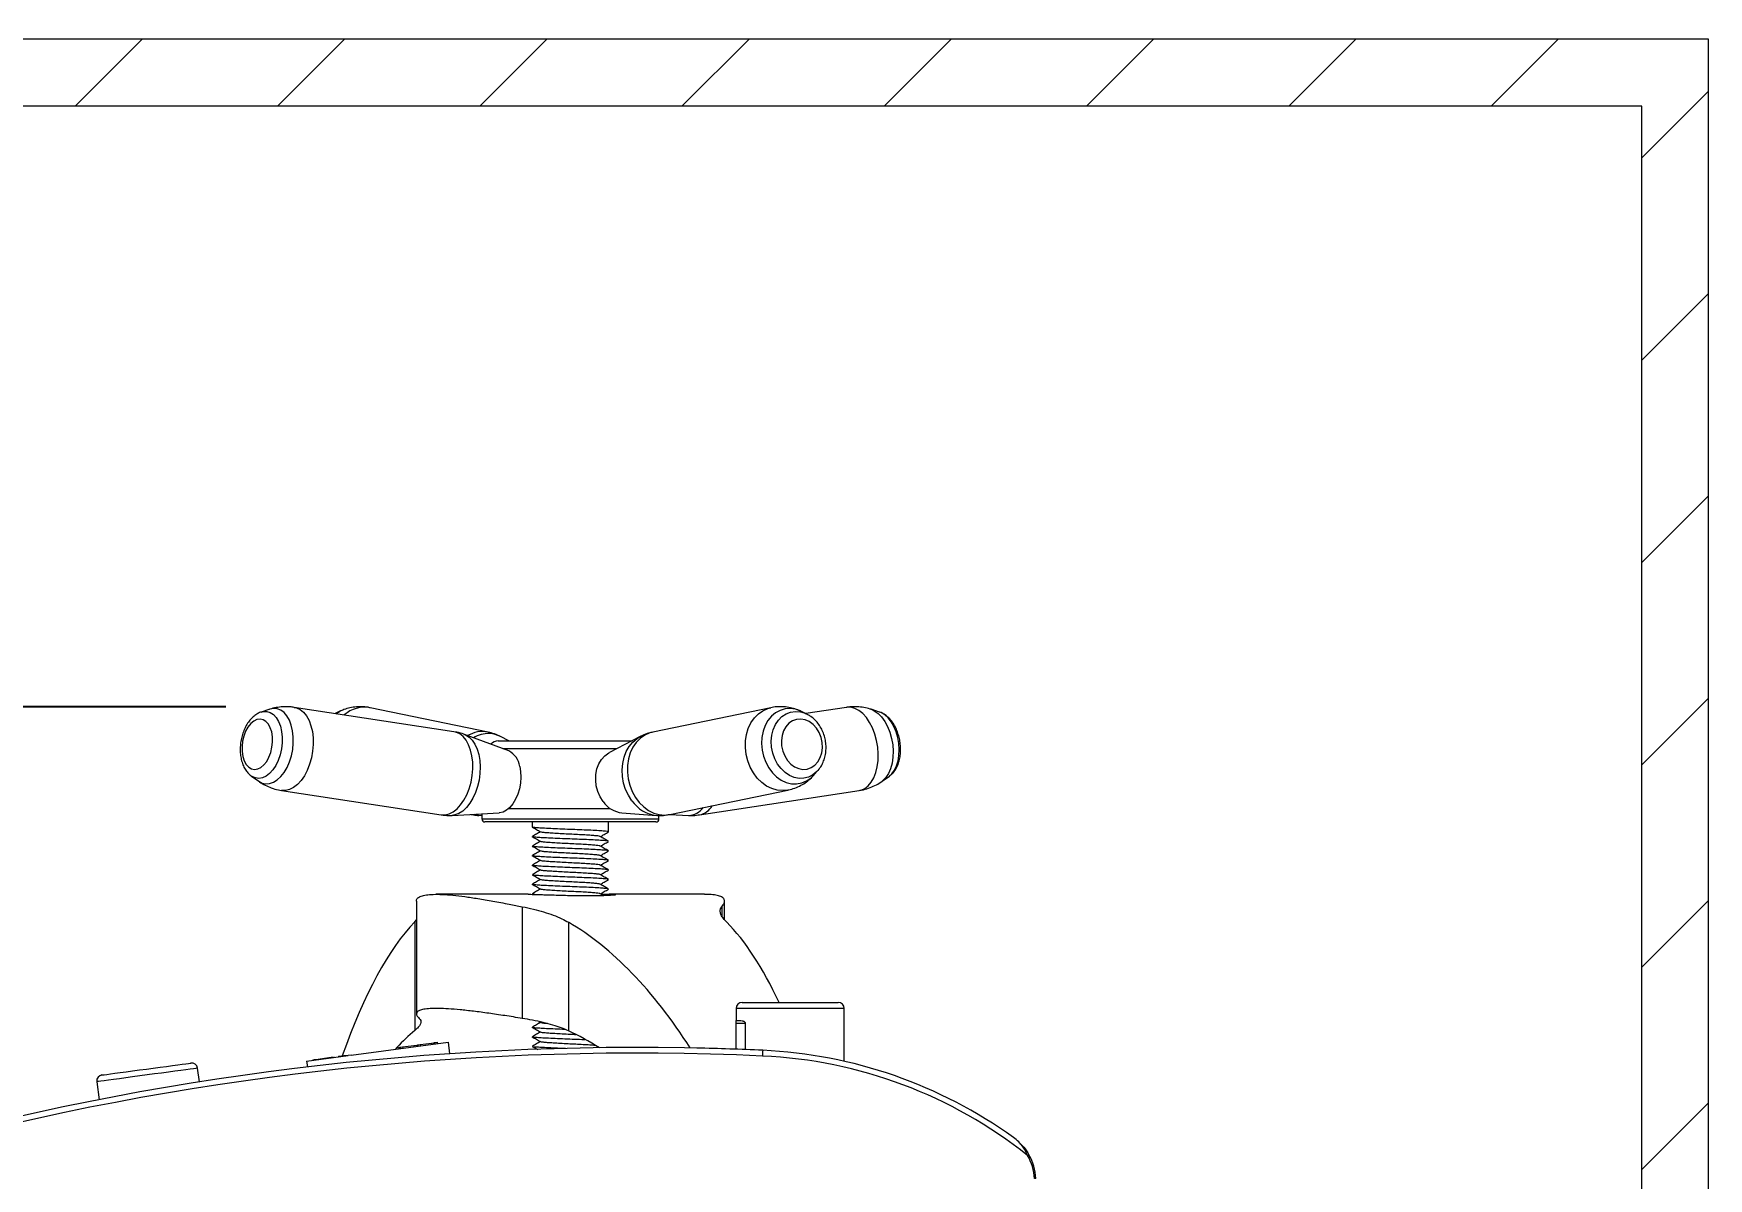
# Model space of a CAD drawing. Header units: millimetres. Extents: x 0 to 5860, y 0 to 4120.
# Drawn here: x 4159 to 4716, y 2145 to 2526 of the extents above; entities that cross this region are included whole.
import ezdxf

# ---------------------------------------------------------------- set-up
doc = ezdxf.new("R2010")
doc.units = ezdxf.units.MM
doc.layers.get('0').update_dxf_attribs({"lineweight": 15})
doc.layers.add('D', color=3, linetype='Continuous', lineweight=13)
doc.layers.add('S', color=4, linetype='Continuous', lineweight=15)
doc.styles.add('STU25', font='isocp2.shx')
doc.dimstyles.new('STU25', dxfattribs={"dimscale": 20, "dimtxt": 2.5, "dimasz": 2, "dimexe": 0.6, "dimexo": 1, "dimgap": 1, "dimtad": 1, "dimdsep": 46, "dimtxsty": 'STU25', "dimcen": 2, "dimazin": 2, "dimtfac": 1, "dimtmove": 0, "dimatfit": 3, "dimfxl": 0, "dimtolj": 1, "dimtzin": 0, "dimarcsym": 0})

# ---------------------------------------------------------------- blocks, each defined once
blk = doc.blocks.new('*D10')
at = {"layer": 'D', "color": 0, "lineweight": -2}
for p, q in [((4024.23, 2501.58), (3900.39, 2501.58)), ((3912.39, 2341.58), (3912.39, 2461.58)), ((4222.74, 2301.58), (3900.39, 2301.58))]:
    blk.add_line(p, q, dxfattribs=at)
at = {"layer": 'D', "color": 0}
for points in [[(3905.73, 2461.58), (3919.06, 2461.58), (3912.39, 2501.58)], [(3905.73, 2341.58), (3919.06, 2341.58), (3912.39, 2301.58)]]:
    blk.add_solid(points, dxfattribs=at)
at = {"layer": 'Defpoints', "color": 0}
for p in [(3912.39, 2501.58), (4044.23, 2501.58), (4242.74, 2301.58)]:
    blk.add_point(p, dxfattribs=at)
at = {"layer": 'D', "color": 0, "insert": (3867.39, 2401.58), "char_height": 50, "attachment_point": 5, "rotation": 90, "style": 'STU25'}
blk.add_mtext('\\A1;Min.200', dxfattribs=at)

msp = doc.modelspace()

# ---------------------------------------------------------------- hatches: boundary and pattern name
at = {"layer": 'D'}
h = msp.add_hatch(dxfattribs=at)
h.set_pattern_fill('ANSI31', color=2, scale=15, style=0)
h.set_pattern_definition([(45, (335.77, 4254.87), (-33.67596, 33.67596), [])])
h.paths.add_polyline_path([(4044.229, 2523.815), (4044.229, 2501.595), (4694.225, 2501.595), (4694.225, 1239.646), (4044.229, 1239.646), (4044.229, 1217.424), (4716.447, 1217.424), (4716.447, 2523.815)])

# ---------------------------------------------------------------- linework, layer by layer
at = {"color": 7, "linetype": 'Continuous', "lineweight": 15}
for p, q in [((4237.381, 2300.734), (4234.545, 2299.813)), ((4298.692, 2293.275), (4245.546, 2301.39)), ((4260.771, 2300.095), (4259.124, 2299.317)), ((4310.074, 2293.146), (4270.778, 2301.261)), ((4404.218, 2301.261), (4364.922, 2293.146)), ((4416.023, 2299.245), (4414.224, 2300.095)), ((4429.45, 2301.39), (4415.871, 2299.317)), ((4416.023, 2299.245), (4416.517, 2298.992)), ((4440.451, 2299.813), (4437.615, 2300.734)), ((4316.979, 2286.862), (4302.235, 2292.355)), ((4313.415, 2290.241), (4358.015, 2290.241)), ((4316.98, 2290.241), (4314.259, 2291.658)), ((4360.736, 2291.658), (4350.501, 2286.329)), ((4231.29, 2278.5), (4233.722, 2276.774)), ((4418.607, 2278.875), (4419.921, 2280.368)), ((4420.254, 2280.769), (4419.921, 2280.368)), ((4441.273, 2276.774), (4443.705, 2278.5)), ((4241.319, 2273.711), (4294.465, 2265.595)), ((4370.585, 2265.724), (4409.881, 2273.84)), ((4380.53, 2265.595), (4433.676, 2273.711)), ((4298.122, 2265.416), (4313.832, 2266.258)), ((4304.301, 2265.747), (4304.411, 2265.724)), ((4306.967, 2265.406), (4307.998, 2265.436)), ((4307.998, 2265.945), (4307.998, 2264.241)), ((4316.993, 2267.741), (4350.688, 2267.741)), ((4354.644, 2266.271), (4366.152, 2265.433)), ((4366.998, 2264.241), (4366.998, 2265.408)), ((4370.694, 2265.747), (4376.874, 2265.416)), ((4314.582, 2263.241), (4308.998, 2263.241)), ((4365.998, 2263.241), (4314.582, 2263.241)), ((4324.798, 2263.241), (4324.798, 2261.527)), ((4350.198, 2259.94), (4350.198, 2263.241)), ((4286.225, 2236.866), (4286.225, 2199.317)), ((4323.4, 2239.146), (4292.824, 2239.146)), ((4324.799, 2239.309), (4325.123, 2239.121)), ((4348.371, 2238.791), (4347.415, 2239.346)), ((4382.172, 2239.146), (4351.63, 2239.146)), ((4388.836, 2230.653), (4388.836, 2236.841)), ((4321.459, 2235.024), (4321.459, 2197.834)), ((4285.668, 2229.949), (4286.225, 2230.591)), ((4285.668, 2229.949), (4285.668, 2193.774)), ((4336.858, 2229.837), (4336.858, 2193.685)), ((4394.65, 2203.143), (4426.65, 2203.143)), ((4392.65, 2201.143), (4392.65, 2196.89)), ((4428.65, 2196.89), (4428.65, 2201.143)), ((4326.947, 2196.789), (4327.547, 2196.441)), ((4392.7, 2187.554), (4392.7, 2196.143)), ((4395.744, 2196.143), (4392.7, 2196.143)), ((4395.744, 2196.143), (4395.744, 2187.441)), ((4428.6, 2183.563), (4428.6, 2196.143)), ((4264.502, 2185.549), (4296.763, 2189.868)), ((4279.539, 2188.067), (4280.343, 2188.174)), ((4279.539, 2188.067), (4279.605, 2187.571)), ((4280.343, 2188.174), (4280.714, 2188.224)), ((4280.343, 2188.174), (4280.409, 2187.679)), ((4280.714, 2188.224), (4280.841, 2188.241)), ((4280.714, 2188.224), (4280.78, 2187.728)), ((4280.841, 2188.241), (4281.645, 2188.349)), ((4280.841, 2188.241), (4280.908, 2187.745)), ((4281.645, 2188.349), (4285.414, 2188.853)), ((4281.645, 2188.349), (4281.711, 2187.853)), ((4285.414, 2188.853), (4286.218, 2188.961)), ((4285.414, 2188.853), (4285.48, 2188.358)), ((4286.218, 2188.961), (4286.284, 2188.465)), ((4286.552, 2189.006), (4286.679, 2189.023)), ((4286.552, 2189.006), (4286.618, 2188.51)), ((4286.679, 2189.023), (4287.483, 2189.13)), ((4286.679, 2189.023), (4286.745, 2188.527)), ((4287.483, 2189.13), (4291.252, 2189.635)), ((4287.483, 2189.13), (4287.549, 2188.635)), ((4291.252, 2189.635), (4292.056, 2189.742)), ((4291.252, 2189.635), (4291.318, 2189.139)), ((4292.056, 2189.742), (4292.291, 2189.774)), ((4292.056, 2189.742), (4292.122, 2189.247)), ((4292.291, 2189.774), (4293.095, 2189.882)), ((4292.291, 2189.774), (4292.358, 2189.278)), ((4293.095, 2189.882), (4293.162, 2189.386)), ((4296.763, 2189.868), (4297.272, 2186.061)), ((4379.567, 2187.93), (4379.567, 2187.93)), ((4213.978, 2176.687), (4213.328, 2181.238)), ((4249.683, 2183.565), (4263.549, 2185.422)), ((4249.683, 2183.565), (4249.937, 2181.667)), ((4251.516, 2183.912), (4251.529, 2183.813)), ((4251.998, 2184.077), (4252.011, 2183.978)), ((4252.784, 2184.182), (4257.887, 2184.865)), ((4252.784, 2184.182), (4252.798, 2184.083)), ((4253.089, 2184.122), (4258.191, 2184.805)), ((4253.089, 2184.122), (4253.102, 2184.023)), ((4257.887, 2184.865), (4257.9, 2184.766)), ((4258.105, 2184.794), (4258.092, 2184.893)), ((4258.191, 2184.805), (4258.205, 2184.706)), ((4258.44, 2184.94), (4258.454, 2184.84)), ((4258.614, 2184.761), (4258.601, 2184.86)), ((4258.949, 2184.907), (4258.963, 2184.808)), ((4260.241, 2185.181), (4260.268, 2184.982)), ((4263.522, 2185.62), (4264.476, 2185.748)), ((4263.522, 2185.62), (4263.549, 2185.422)), ((4264.476, 2185.748), (4264.502, 2185.549)), ((4179.811, 2176.751), (4180.559, 2170.765)), ((4462.825, 2171.495), (4462.825, 2171.495))]:
    msp.add_line(p, q, dxfattribs=at)
at = {"color": 8, "linetype": 'Continuous', "lineweight": 15}
for p, q in [((4352.955, 2287.607), (4314.981, 2287.607)), ((4307.998, 2264.241), (4313.778, 2264.241)), ((4313.778, 2264.241), (4366.998, 2264.241)), ((4387.926, 2235.024), (4387.926, 2231.904)), ((4428.65, 2201.143), (4392.65, 2201.143))]:
    msp.add_line(p, q, dxfattribs=at)
at = {"color": 8, "linetype": 'Continuous', "lineweight": 15, "flags": 128}
for points in [[(4234.545, 2299.813), (4235.187, 2299.972), (4236.388, 2299.999), (4237.537, 2299.669), (4238.598, 2298.992), (4239.536, 2297.99), (4240.322, 2296.694), (4240.929, 2295.147), (4241.339, 2293.399), (4241.538, 2291.505), (4241.52, 2289.526), (4241.285, 2287.526), (4240.841, 2285.57), (4240.203, 2283.719), (4239.39, 2282.034), (4238.429, 2280.569), (4237.351, 2279.371), (4236.191, 2278.478), (4234.985, 2277.919), (4233.772, 2277.713), (4232.592, 2277.865), (4231.483, 2278.37), (4231.29, 2278.5)], [(4233.722, 2276.774), (4234.839, 2276.175), (4236.076, 2275.901), (4237.358, 2275.987), (4238.648, 2276.431), (4239.91, 2277.22), (4241.107, 2278.332), (4242.204, 2279.735), (4243.169, 2281.388), (4243.976, 2283.244), (4244.601, 2285.249), (4245.026, 2287.345), (4245.239, 2289.473), (4245.233, 2291.571), (4245.009, 2293.579), (4244.573, 2295.439), (4243.938, 2297.097), (4243.122, 2298.506), (4242.149, 2299.625), (4241.046, 2300.423), (4239.845, 2300.875), (4238.581, 2300.97), (4237.381, 2300.734)], [(4245.546, 2301.39), (4246.25, 2301.229), (4247.489, 2300.658), (4248.623, 2299.749), (4249.623, 2298.523), (4250.462, 2297.014), (4251.119, 2295.259), (4251.577, 2293.304), (4251.824, 2291.201), (4251.854, 2289.003), (4251.665, 2286.767), (4251.264, 2284.552), (4250.659, 2282.414), (4249.868, 2280.41), (4248.909, 2278.59), (4247.809, 2277.002), (4246.596, 2275.688), (4245.3, 2274.681), (4243.957, 2274.007), (4242.599, 2273.684), (4241.318, 2273.711)], [(4259.354, 2299.282), (4260.662, 2300.043), (4260.736, 2300.079)], [(4409.874, 2273.838), (4408.182, 2273.656), (4406.364, 2273.812), (4404.563, 2274.324), (4402.827, 2275.179), (4401.199, 2276.354), (4399.724, 2277.82), (4398.438, 2279.537), (4397.375, 2281.462), (4396.563, 2283.544), (4396.022, 2285.73), (4395.767, 2287.964), (4395.804, 2290.186), (4396.133, 2292.341), (4396.744, 2294.371), (4397.622, 2296.225), (4398.744, 2297.854), (4400.081, 2299.216), (4401.599, 2300.276), (4403.258, 2301.007), (4404.218, 2301.261)], [(4414.224, 2300.095), (4414.11, 2300.149), (4412.411, 2300.739), (4410.68, 2300.976), (4408.969, 2300.851), (4407.325, 2300.37), (4405.796, 2299.545), (4404.426, 2298.4), (4403.255, 2296.969), (4402.316, 2295.292), (4401.636, 2293.418), (4401.235, 2291.401), (4401.124, 2289.298), (4401.307, 2287.17), (4401.779, 2285.079), (4402.524, 2283.084), (4403.523, 2281.243), (4404.747, 2279.609), (4406.16, 2278.229), (4407.721, 2277.143), (4409.387, 2276.381), (4411.108, 2275.966), (4412.835, 2275.91), (4414.519, 2276.214), (4416.111, 2276.869), (4417.566, 2277.857), (4418.607, 2278.875)], [(4419.921, 2280.368), (4419.568, 2279.99), (4418.273, 2278.926), (4416.823, 2278.182), (4415.264, 2277.781), (4413.647, 2277.737), (4412.023, 2278.051), (4410.445, 2278.712), (4408.964, 2279.7), (4407.626, 2280.983), (4406.476, 2282.52), (4405.549, 2284.26), (4404.877, 2286.149), (4404.48, 2288.125), (4404.371, 2290.125), (4404.553, 2292.085), (4405.022, 2293.942), (4405.761, 2295.636), (4406.747, 2297.112), (4407.949, 2298.323), (4409.327, 2299.231), (4410.837, 2299.806), (4412.432, 2300.029), (4414.059, 2299.894), (4415.666, 2299.404), (4416.023, 2299.245)], [(4439.822, 2288.13), (4439.439, 2290.35), (4438.853, 2292.497), (4438.078, 2294.516), (4437.134, 2296.354), (4436.045, 2297.965), (4434.841, 2299.306), (4433.552, 2300.342), (4432.211, 2301.047), (4430.853, 2301.403), (4429.514, 2301.4), (4429.45, 2301.39)], [(4437.625, 2300.731), (4438.689, 2300.26), (4439.937, 2299.382), (4441.11, 2298.189), (4442.175, 2296.716), (4443.102, 2295.004), (4443.862, 2293.103), (4444.436, 2291.068), (4444.805, 2288.957)], [(4446.847, 2289.337), (4446.494, 2291.32), (4445.939, 2293.225), (4445.2, 2294.99), (4444.301, 2296.558), (4443.271, 2297.879), (4442.142, 2298.911), (4440.951, 2299.62), (4440.451, 2299.813)], [(4294.465, 2265.595), (4295.746, 2265.568), (4297.103, 2265.891), (4298.447, 2266.565), (4299.742, 2267.572), (4300.956, 2268.887), (4302.056, 2270.474), (4303.014, 2272.294), (4303.806, 2274.299), (4304.41, 2276.436), (4304.812, 2278.652), (4305, 2280.887), (4304.97, 2283.085), (4304.723, 2285.189), (4304.265, 2287.143), (4303.608, 2288.898), (4302.769, 2290.408), (4301.77, 2291.633), (4300.636, 2292.543), (4299.397, 2293.113), (4298.692, 2293.275)], [(4302.234, 2292.355), (4302.584, 2292.21), (4303.752, 2291.482), (4304.801, 2290.431), (4305.705, 2289.086), (4306.441, 2287.48), (4306.99, 2285.656)], [(4364.922, 2293.146), (4363.962, 2292.891), (4362.303, 2292.161), (4360.785, 2291.1), (4359.448, 2289.738), (4358.326, 2288.109), (4357.448, 2286.255), (4356.836, 2284.225), (4356.508, 2282.071), (4356.471, 2279.848), (4356.726, 2277.615), (4357.267, 2275.428), (4358.079, 2273.346), (4359.142, 2271.421), (4360.428, 2269.704), (4361.903, 2268.239), (4363.53, 2267.064), (4365.267, 2266.209), (4367.068, 2265.697), (4368.886, 2265.54), (4370.585, 2265.724)], [(4357.974, 2270.306), (4356.819, 2272.097), (4355.896, 2274.068), (4355.231, 2276.168), (4354.839, 2278.342), (4354.732, 2280.534), (4354.912, 2282.687), (4355.374, 2284.745), (4356.107, 2286.656), (4357.09, 2288.369), (4358.3, 2289.84), (4359.705, 2291.032), (4360.73, 2291.654)], [(4433.676, 2273.711), (4434.264, 2273.838), (4435.511, 2274.376), (4436.655, 2275.256), (4437.668, 2276.454), (4438.523, 2277.939), (4439.197, 2279.673), (4439.674, 2281.612), (4439.941, 2283.704), (4439.991, 2285.895), (4439.822, 2288.13)], [(4444.805, 2288.957), (4444.96, 2286.831), (4444.896, 2284.751), (4444.614, 2282.777), (4444.124, 2280.966), (4443.439, 2279.37), (4442.578, 2278.034), (4441.567, 2276.998), (4441.289, 2276.785)], [(4443.705, 2278.5), (4444.572, 2279.273), (4445.428, 2280.444), (4446.116, 2281.886), (4446.615, 2283.552), (4446.908, 2285.389), (4446.986, 2287.338), (4446.847, 2289.337)], [(4306.99, 2285.656), (4307.336, 2283.66), (4307.473, 2281.544), (4307.395, 2279.363), (4307.104, 2277.174), (4306.61, 2275.033), (4305.923, 2272.995), (4305.062, 2271.114), (4304.05, 2269.438), (4302.912, 2268.011), (4301.678, 2266.869), (4300.379, 2266.042), (4299.051, 2265.552), (4298.136, 2265.417)], [(4305.546, 2265.814), (4306.915, 2265.501), (4307.998, 2265.411)], [(4213.328, 2181.238), (4213.228, 2181.225), (4212.783, 2181.166), (4211.993, 2181.06), (4210.875, 2180.91), (4209.451, 2180.719), (4207.753, 2180.492), (4205.817, 2180.233), (4203.683, 2179.947), (4201.398, 2179.641), (4199.01, 2179.322), (4196.57, 2178.995)], [(4196.57, 2178.995), (4194.13, 2178.668), (4191.741, 2178.349), (4189.456, 2178.043), (4187.323, 2177.757), (4185.386, 2177.498), (4183.688, 2177.271), (4182.264, 2177.08), (4181.146, 2176.93), (4180.356, 2176.824), (4179.911, 2176.765), (4179.811, 2176.751)]]:
    msp.add_lwpolyline(points, dxfattribs=at)
at = {"color": 7, "linetype": 'Continuous', "lineweight": 15, "flags": 128}
for points in [[(4238.047, 2293.179), (4237.585, 2294.614), (4236.934, 2295.808), (4236.123, 2296.709), (4235.186, 2297.277), (4234.164, 2297.488), (4233.103, 2297.333), (4232.048, 2296.819), (4231.047, 2295.967), (4230.141, 2294.815), (4229.372, 2293.414), (4228.773, 2291.824), (4228.369, 2290.116), (4228.179, 2288.363), (4228.211, 2286.643), (4228.464, 2285.03), (4228.925, 2283.595), (4229.576, 2282.402), (4230.388, 2281.501), (4231.325, 2280.932), (4232.347, 2280.721), (4233.408, 2280.876), (4234.462, 2281.391), (4235.464, 2282.243), (4236.369, 2283.394), (4237.138, 2284.796), (4237.738, 2286.385), (4238.141, 2288.094), (4238.331, 2289.846), (4238.3, 2291.567), (4238.047, 2293.179)], [(4409.75, 2283.734), (4410.858, 2282.512), (4412.128, 2281.579), (4413.506, 2280.975), (4414.929, 2280.726), (4416.338, 2280.843), (4417.669, 2281.321), (4418.865, 2282.14), (4419.873, 2283.263), (4420.65, 2284.641), (4421.162, 2286.214), (4421.385, 2287.914), (4421.311, 2289.666), (4420.942, 2291.393), (4420.295, 2293.02), (4419.398, 2294.476), (4418.29, 2295.697), (4417.02, 2296.63), (4415.643, 2297.235), (4414.219, 2297.484), (4412.811, 2297.366), (4411.48, 2296.888), (4410.284, 2296.069), (4409.275, 2294.947), (4408.498, 2293.568), (4407.987, 2291.995), (4407.764, 2290.295), (4407.838, 2288.544), (4408.207, 2286.817), (4408.853, 2285.19), (4409.75, 2283.734)], [(4320.615, 2281.739), (4320.906, 2279.979), (4320.984, 2278.106), (4320.847, 2276.185), (4320.499, 2274.28), (4319.952, 2272.457), (4319.225, 2270.778), (4318.342, 2269.299), (4317.334, 2268.072), (4316.235, 2267.137), (4315.082, 2266.527), (4313.915, 2266.263), (4313.832, 2266.258)], [(4348.388, 2269.998), (4347.389, 2271.582), (4346.629, 2273.34), (4346.132, 2275.211), (4345.916, 2277.132), (4345.989, 2279.037), (4346.347, 2280.862), (4346.98, 2282.544), (4347.864, 2284.027), (4348.971, 2285.259), (4350.261, 2286.198), (4350.501, 2286.329)], [(4181.53, 2178.982), (4181.712, 2179.006), (4182.253, 2179.079), (4183.141, 2179.197), (4184.352, 2179.36), (4185.858, 2179.561), (4187.621, 2179.797), (4189.598, 2180.062), (4191.74, 2180.349), (4193.995, 2180.651), (4196.307, 2180.96), (4198.618, 2181.269), (4200.873, 2181.571), (4203.015, 2181.858), (4204.992, 2182.123), (4206.755, 2182.359), (4208.261, 2182.56), (4209.472, 2182.723), (4210.36, 2182.841), (4210.901, 2182.914), (4211.083, 2182.938)], [(4251.516, 2183.912), (4251.553, 2183.917), (4251.662, 2183.931), (4251.834, 2183.954), (4252.056, 2183.984), (4252.313, 2184.018), (4252.584, 2184.055), (4252.849, 2184.09), (4253.089, 2184.122)], [(4251.998, 2184.077), (4252.017, 2184.08), (4252.071, 2184.087), (4252.157, 2184.098), (4252.268, 2184.113), (4252.397, 2184.13), (4252.532, 2184.149), (4252.665, 2184.166), (4252.784, 2184.182)], [(4257.887, 2184.865), (4257.973, 2184.877), (4258.038, 2184.886), (4258.078, 2184.891), (4258.092, 2184.893)], [(4258.092, 2184.893), (4258.17, 2184.903), (4258.281, 2184.918), (4258.367, 2184.93), (4258.422, 2184.937), (4258.44, 2184.94)], [(4258.191, 2184.805), (4258.363, 2184.828), (4258.492, 2184.846), (4258.573, 2184.856), (4258.601, 2184.86)], [(4258.601, 2184.86), (4258.631, 2184.864), (4258.803, 2184.887), (4258.912, 2184.902), (4258.949, 2184.907)], [(4260.241, 2185.181), (4260.447, 2185.208), (4261.065, 2185.291), (4262.092, 2185.428), (4263.522, 2185.62)]]:
    msp.add_lwpolyline(points, dxfattribs=at)
at = {"color": 8, "linetype": 'Continuous', "lineweight": 15}
for centre, radius, start, end in [((4268.985, 2291.226), 10.194, 79.87422, 131.63444), ((4308.234, 2283.637), 9.685, 79.03704, 120.71868), ((4310.285, 2282.697), 9.959, 88.364, 120.76592), ((4310.174, 2283.834), 8.827, 62.42759, 87.42979), ((4367.337, 2276.719), 11.349, 214.40884, 263.97346), ((4376.883, 2271.144), 5.728, 269.90752, 326.90436), ((4379.277, 2271.732), 6.263, 281.53178, 330.47101)]:
    msp.add_arc(centre, radius, start, end, dxfattribs=at)
at = {"color": 7, "linetype": 'Continuous', "lineweight": 15}
for centre, radius, start, end in [((4313.415, 2287.241), 3, 90, 142.32221), ((4313.882, 2280.812), 6.796, 7.83246, 62.896), ((4355.598, 2274.984), 8.765, 214.66711, 263.75351), ((4308.998, 2264.241), 1, 180, 270), ((4365.998, 2264.241), 1, 270, 0), ((4394.65, 2201.143), 2, 90, 180), ((4426.65, 2201.143), 2, 0, 90), ((4359.522, 1258.146), 930, 87.41157, 104.524211), ((4359.522, 1258.146), 930, 87.41157, 88.764927), ((4597.72, 2176.889), 196.469, 176.9925, 177.54526), ((4394.522, 2032.356), 155, 54.27958, 87.41157), ((4359.522, 1258.251), 928, 87.41157, 104.524211), ((4211.348, 2180.956), 2, 8.12491, 97.62491), ((4394.522, 2032.46), 153, 51.51179, 87.41157), ((4181.795, 2177), 2, 97.62491, 187.12491), ((4491.157, 2149.957), 2.668, 111.55242, 122.03807), ((4474.507, 2143.609), 17.5, 3, 29.47292), ((4474.507, 2143.583), 18, 3, 29.47292), ((4492.232, 2142.132), 2.405, 84.04245, 95.95755)]:
    msp.add_arc(centre, radius, start, end, dxfattribs=at)
for centre, major_axis, ratio, start_param, end_param in [((4304.008, 1969.046), (0, 270.1), 0.2624396, 0.2617073, 0.6420774), ((4304.428, 1969.046), (0, 270.1), 0.4613099, 5.6574703, 6.0198754), ((4370.568, 1969.046), (0, 270.1), 0.2702144, 5.760944, 6.0198754), ((4304.008, 1866.553), (0, 334.6), 0.2624396, 0.2104043, 0.2803535), ((4304.428, 1866.553), (0, 334.6), 0.4613099, 6.0025589, 6.0715032), ((4304.008, 1866.553), (0, 334.6), 0.2624396, 0.282163, 0.2864844)]:
    msp.add_ellipse(centre, major_axis=major_axis, ratio=ratio, start_param=start_param, end_param=end_param, dxfattribs=at)
for points, knots in [([(4234.41, 2299.758), (4234.38, 2299.751), (4233.905, 2299.634), (4233.04, 2299.145), (4231.844, 2298.291), (4230.746, 2297.14), (4229.762, 2295.751), (4228.931, 2294.15), (4228.28, 2292.398), (4227.824, 2290.548), (4227.573, 2288.651), (4227.535, 2286.751), (4227.716, 2284.891), (4228.126, 2283.114), (4228.751, 2281.519), (4229.571, 2280.17), (4230.385, 2279.191), (4230.993, 2278.755), (4231.213, 2278.596)], [0, 0, 0, 0, 0.0040842, 0.0654185, 0.1292402, 0.1961544, 0.2655908, 0.3362101, 0.4067806, 0.4771256, 0.5474238, 0.6179775, 0.6890656, 0.7610615, 0.8341894, 0.9004095, 0.963843, 1, 1, 1, 1]), ([(4245.542, 2301.351), (4245.082, 2301.426), (4243.85, 2301.627), (4241.83, 2301.614), (4239.574, 2301.323), (4238.07, 2301.004), (4237.36, 2300.724), (4237.334, 2300.713)], [0, 0, 0, 0, 0.168153, 0.4495486, 0.723475, 0.9898891, 1, 1, 1, 1]), ([(4270.795, 2301.251), (4270.764, 2301.26), (4270.008, 2301.471), (4268.474, 2301.596), (4266.259, 2301.604), (4264.108, 2301.271), (4262.25, 2300.762), (4261.169, 2300.251), (4260.728, 2300.043)], [0, 0, 0, 0, 0.0093519, 0.2279878, 0.4425226, 0.6526705, 0.8582454, 1, 1, 1, 1]), ([(4414.305, 2300.024), (4414.118, 2300.123), (4413.316, 2300.55), (4411.772, 2301.044), (4409.64, 2301.509), (4407.385, 2301.637), (4405.536, 2301.541), (4404.506, 2301.292), (4404.225, 2301.224)], [0, 0, 0, 0, 0.0614275, 0.2633369, 0.467307, 0.693091, 0.9163729, 1, 1, 1, 1]), ([(4420.258, 2280.83), (4420.455, 2281.073), (4421.012, 2281.761), (4421.687, 2283.11), (4422.278, 2284.816), (4422.601, 2286.648), (4422.658, 2288.543), (4422.441, 2290.452), (4421.956, 2292.32), (4421.211, 2294.094), (4420.224, 2295.727), (4419.013, 2297.156), (4417.779, 2298.257), (4416.9, 2298.742), (4416.546, 2298.938)], [0, 0, 0, 0, 0.04724688, 0.13370513, 0.22126726, 0.30970827, 0.39875819, 0.48821558, 0.57797995, 0.66802161, 0.75831791, 0.84876307, 0.93910387, 1, 1, 1, 1]), ([(4437.646, 2300.705), (4437.541, 2300.745), (4436.748, 2301.05), (4435.172, 2301.371), (4432.884, 2301.626), (4430.954, 2301.619), (4429.802, 2301.413), (4429.457, 2301.351)], [0, 0, 0, 0, 0.0406179, 0.3080839, 0.5775565, 0.8738035, 1, 1, 1, 1]), ([(4443.803, 2278.606), (4444.062, 2278.801), (4444.699, 2279.281), (4445.525, 2280.312), (4446.3, 2281.644), (4446.891, 2283.199), (4447.284, 2284.924), (4447.461, 2286.765), (4447.422, 2288.66), (4447.17, 2290.557), (4446.713, 2292.409), (4446.055, 2294.172), (4445.203, 2295.804), (4444.16, 2297.263), (4442.98, 2298.432), (4441.777, 2299.287), (4440.951, 2299.608), (4440.576, 2299.754)], [0, 0, 0, 0, 0.0432247, 0.1060701, 0.171917, 0.2406266, 0.3110353, 0.3817237, 0.4521928, 0.5225264, 0.5930101, 0.6639116, 0.7355928, 0.80836, 0.8821583, 0.946501, 1, 1, 1, 1]), ([(4302.231, 2292.344), (4302.171, 2292.371), (4301.359, 2292.725), (4300.164, 2293.046), (4299.017, 2293.193), (4298.683, 2293.236)], [0, 0, 0, 0, 0.05420154, 0.72471768, 1, 1, 1, 1]), ([(4314.269, 2291.646), (4313.592, 2291.972), (4312.25, 2292.62), (4310.799, 2292.967), (4310.08, 2293.138)], [0, 0, 0, 0, 0.5040685, 1, 1, 1, 1]), ([(4364.935, 2293.11), (4364.473, 2293.016), (4363.281, 2292.773), (4361.869, 2292.255), (4360.981, 2291.756), (4360.743, 2291.621)], [0, 0, 0, 0, 0.3165448, 0.8162832, 1, 1, 1, 1]), ([(4233.719, 2276.797), (4233.798, 2276.734), (4234.456, 2276.212), (4235.857, 2275.441), (4237.963, 2274.514), (4239.809, 2273.942), (4240.973, 2273.795), (4241.322, 2273.751)], [0, 0, 0, 0, 0.0370569, 0.305288, 0.5755296, 0.8726552, 1, 1, 1, 1]), ([(4409.862, 2273.873), (4410.119, 2273.916), (4411.116, 2274.082), (4412.765, 2274.682), (4414.751, 2275.641), (4416.528, 2276.867), (4417.823, 2277.97), (4418.441, 2278.722), (4418.612, 2278.931)], [0, 0, 0, 0, 0.0758959, 0.2937748, 0.5074253, 0.7166212, 0.9211803, 1, 1, 1, 1]), ([(4433.671, 2273.75), (4434.135, 2273.816), (4435.372, 2273.993), (4437.297, 2274.61), (4439.363, 2275.561), (4440.704, 2276.316), (4441.3, 2276.797), (4441.323, 2276.816)], [0, 0, 0, 0, 0.1685125, 0.4495301, 0.7230885, 0.9891451, 1, 1, 1, 1]), ([(4294.471, 2265.635), (4294.914, 2265.564), (4296.128, 2265.37), (4297.38, 2265.325), (4298.161, 2265.419), (4298.168, 2265.42)], [0, 0, 0, 0, 0.363085, 0.9943379, 1, 1, 1, 1]), ([(4304.43, 2265.751), (4304.983, 2265.639), (4305.822, 2265.469), (4306.676, 2265.422), (4306.967, 2265.406)], [0, 0, 0, 0, 0.658886, 1, 1, 1, 1]), ([(4366.144, 2265.467), (4366.352, 2265.442), (4367.327, 2265.324), (4368.826, 2265.405), (4370.075, 2265.658), (4370.566, 2265.758)], [0, 0, 0, 0, 0.14088365, 0.66236691, 1, 1, 1, 1]), ([(4376.843, 2265.431), (4376.922, 2265.422), (4377.815, 2265.324), (4379.061, 2265.374), (4380.195, 2265.576), (4380.521, 2265.634)], [0, 0, 0, 0, 0.0646993, 0.7304723, 1, 1, 1, 1]), ([(4324.799, 2261.534), (4325.257, 2261.269), (4326.173, 2260.738), (4327.089, 2260.207), (4327.547, 2259.941)], [0, 0, 0, 0, 0.5000396, 1, 1, 1, 1]), ([(4350.088, 2259.94), (4350.102, 2259.967), (4350.14, 2260.039), (4349.247, 2260.145), (4347.567, 2260.27), (4345.136, 2260.41), (4342.183, 2260.55), (4338.947, 2260.674), (4335.614, 2260.799), (4332.368, 2260.939), (4329.484, 2261.079), (4327.165, 2261.204), (4325.581, 2261.328), (4324.787, 2261.444), (4324.881, 2261.512), (4324.911, 2261.533)], [0, 0, 0, 0, 0.048629, 0.1302152, 0.2118018, 0.2962754, 0.3807494, 0.4623357, 0.5439221, 0.6283959, 0.7128699, 0.7944558, 0.8760423, 0.9605164, 1, 1, 1, 1]), ([(4327.528, 2259.952), (4327.096, 2259.701), (4326.205, 2259.184), (4325.313, 2258.668), (4324.854, 2258.402)], [0, 0, 0, 0, 0.4856959, 1, 1, 1, 1]), ([(4347.346, 2258.395), (4347.347, 2258.408), (4347.352, 2258.465), (4346.69, 2258.557), (4345.391, 2258.682), (4343.481, 2258.822), (4341.169, 2258.962), (4338.633, 2259.087), (4336.022, 2259.211), (4333.479, 2259.352), (4331.219, 2259.492), (4329.402, 2259.616), (4328.163, 2259.74), (4327.543, 2259.855), (4327.613, 2259.921), (4327.634, 2259.941)], [0, 0, 0, 0, 0.0233699, 0.1073887, 0.1914078, 0.2784071, 0.3654061, 0.4494253, 0.5334443, 0.6204436, 0.7074424, 0.7914616, 0.8754812, 0.9624801, 1, 1, 1, 1]), ([(4347.489, 2258.353), (4347.917, 2258.601), (4348.805, 2259.116), (4349.693, 2259.63), (4350.153, 2259.896)], [0, 0, 0, 0, 0.4824401, 1, 1, 1, 1]), ([(4324.799, 2258.359), (4325.257, 2258.094), (4326.173, 2257.563), (4327.089, 2257.032), (4327.547, 2256.766)], [0, 0, 0, 0, 0.5000408, 1, 1, 1, 1]), ([(4324.799, 2255.184), (4325.257, 2254.919), (4326.173, 2254.388), (4327.089, 2253.857), (4327.547, 2253.591)], [0, 0, 0, 0, 0.5000384, 1, 1, 1, 1]), ([(4350.072, 2256.797), (4350.076, 2256.813), (4350.091, 2256.875), (4349.235, 2256.97), (4347.571, 2257.095), (4345.135, 2257.235), (4342.183, 2257.375), (4338.946, 2257.499), (4335.614, 2257.624), (4332.368, 2257.764), (4329.484, 2257.904), (4327.165, 2258.029), (4325.581, 2258.153), (4324.787, 2258.269), (4324.881, 2258.337), (4324.911, 2258.358)], [0, 0, 0, 0, 0.0296851, 0.1128959, 0.1961071, 0.2822627, 0.3684188, 0.4516296, 0.5348406, 0.6209965, 0.7071525, 0.790363, 0.873574, 0.9597303, 1, 1, 1, 1]), ([(4350.072, 2253.622), (4350.076, 2253.638), (4350.091, 2253.7), (4349.235, 2253.795), (4347.571, 2253.92), (4345.135, 2254.06), (4342.183, 2254.2), (4338.946, 2254.324), (4335.614, 2254.449), (4332.368, 2254.589), (4329.484, 2254.729), (4327.165, 2254.854), (4325.581, 2254.978), (4324.787, 2255.094), (4324.881, 2255.162), (4324.911, 2255.183)], [0, 0, 0, 0, 0.0296851, 0.112896, 0.1961071, 0.2822627, 0.3684188, 0.4516296, 0.5348406, 0.6209965, 0.7071525, 0.790363, 0.873574, 0.9597303, 1, 1, 1, 1]), ([(4327.528, 2256.777), (4327.096, 2256.526), (4326.205, 2256.009), (4325.313, 2255.493), (4324.854, 2255.227)], [0, 0, 0, 0, 0.48569465, 1, 1, 1, 1]), ([(4327.528, 2253.602), (4327.096, 2253.351), (4326.205, 2252.834), (4325.313, 2252.318), (4324.854, 2252.052)], [0, 0, 0, 0, 0.4856959, 1, 1, 1, 1]), ([(4347.346, 2255.22), (4347.347, 2255.233), (4347.352, 2255.29), (4346.69, 2255.382), (4345.391, 2255.507), (4343.481, 2255.647), (4341.169, 2255.787), (4338.633, 2255.912), (4336.022, 2256.036), (4333.479, 2256.177), (4331.219, 2256.317), (4329.402, 2256.441), (4328.163, 2256.565), (4327.543, 2256.68), (4327.613, 2256.746), (4327.634, 2256.766)], [0, 0, 0, 0, 0.0233699, 0.1073887, 0.1914078, 0.2784071, 0.3654061, 0.4494253, 0.5334443, 0.6204436, 0.7074424, 0.7914616, 0.8754812, 0.96248, 1, 1, 1, 1]), ([(4347.346, 2252.045), (4347.347, 2252.058), (4347.352, 2252.115), (4346.69, 2252.207), (4345.391, 2252.332), (4343.481, 2252.472), (4341.169, 2252.612), (4338.633, 2252.737), (4336.022, 2252.861), (4333.479, 2253.002), (4331.219, 2253.142), (4329.402, 2253.266), (4328.163, 2253.39), (4327.543, 2253.505), (4327.613, 2253.571), (4327.634, 2253.591)], [0, 0, 0, 0, 0.0233699, 0.1073887, 0.1914078, 0.2784071, 0.3654061, 0.4494253, 0.5334443, 0.6204436, 0.7074424, 0.7914616, 0.8754812, 0.9624801, 1, 1, 1, 1]), ([(4350.174, 2256.797), (4349.714, 2257.064), (4348.794, 2257.596), (4347.875, 2258.129), (4347.415, 2258.396)], [0, 0, 0, 0, 0.5001687, 1, 1, 1, 1]), ([(4350.174, 2253.622), (4349.714, 2253.889), (4348.794, 2254.421), (4347.875, 2254.954), (4347.415, 2255.221)], [0, 0, 0, 0, 0.5001699, 1, 1, 1, 1]), ([(4347.489, 2255.178), (4347.917, 2255.426), (4348.805, 2255.941), (4349.693, 2256.455), (4350.153, 2256.721)], [0, 0, 0, 0, 0.48243888, 1, 1, 1, 1]), ([(4347.489, 2252.003), (4347.917, 2252.251), (4348.805, 2252.766), (4349.693, 2253.28), (4350.153, 2253.546)], [0, 0, 0, 0, 0.4824376, 1, 1, 1, 1]), ([(4324.799, 2252.009), (4325.257, 2251.744), (4326.173, 2251.213), (4327.089, 2250.682), (4327.547, 2250.416)], [0, 0, 0, 0, 0.5000396, 1, 1, 1, 1]), ([(4324.799, 2248.834), (4325.257, 2248.569), (4326.173, 2248.038), (4327.089, 2247.507), (4327.547, 2247.241)], [0, 0, 0, 0, 0.5000408, 1, 1, 1, 1]), ([(4350.072, 2250.447), (4350.076, 2250.463), (4350.091, 2250.525), (4349.235, 2250.62), (4347.571, 2250.745), (4345.135, 2250.885), (4342.183, 2251.025), (4338.946, 2251.149), (4335.614, 2251.274), (4332.368, 2251.414), (4329.484, 2251.554), (4327.165, 2251.679), (4325.581, 2251.803), (4324.787, 2251.919), (4324.881, 2251.987), (4324.911, 2252.008)], [0, 0, 0, 0, 0.0296851, 0.1128959, 0.1961071, 0.2822627, 0.3684188, 0.4516296, 0.5348406, 0.6209965, 0.7071525, 0.790363, 0.873574, 0.9597302, 1, 1, 1, 1]), ([(4350.072, 2247.272), (4350.076, 2247.288), (4350.091, 2247.35), (4349.235, 2247.445), (4347.571, 2247.57), (4345.135, 2247.71), (4342.183, 2247.85), (4338.946, 2247.974), (4335.614, 2248.099), (4332.368, 2248.239), (4329.484, 2248.379), (4327.165, 2248.504), (4325.581, 2248.628), (4324.787, 2248.744), (4324.881, 2248.812), (4324.911, 2248.833)], [0, 0, 0, 0, 0.0296851, 0.1128959, 0.1961071, 0.2822627, 0.3684188, 0.4516296, 0.5348406, 0.6209965, 0.7071525, 0.790363, 0.873574, 0.9597303, 1, 1, 1, 1]), ([(4327.528, 2250.427), (4327.096, 2250.176), (4326.205, 2249.659), (4325.313, 2249.143), (4324.854, 2248.877)], [0, 0, 0, 0, 0.4856959, 1, 1, 1, 1]), ([(4347.346, 2248.87), (4347.347, 2248.883), (4347.352, 2248.94), (4346.69, 2249.032), (4345.391, 2249.157), (4343.481, 2249.297), (4341.169, 2249.437), (4338.633, 2249.562), (4336.022, 2249.686), (4333.479, 2249.827), (4331.219, 2249.967), (4329.402, 2250.091), (4328.163, 2250.215), (4327.543, 2250.33), (4327.613, 2250.396), (4327.634, 2250.416)], [0, 0, 0, 0, 0.0233699, 0.1073887, 0.1914078, 0.2784071, 0.3654061, 0.4494253, 0.5334443, 0.6204436, 0.7074424, 0.7914616, 0.8754812, 0.9624801, 1, 1, 1, 1]), ([(4350.174, 2250.447), (4349.714, 2250.714), (4348.794, 2251.246), (4347.875, 2251.779), (4347.415, 2252.046)], [0, 0, 0, 0, 0.5001687, 1, 1, 1, 1]), ([(4350.174, 2247.272), (4349.714, 2247.539), (4348.794, 2248.071), (4347.875, 2248.604), (4347.415, 2248.871)], [0, 0, 0, 0, 0.5001676, 1, 1, 1, 1]), ([(4347.489, 2248.828), (4347.917, 2249.076), (4348.805, 2249.591), (4349.693, 2250.105), (4350.153, 2250.371)], [0, 0, 0, 0, 0.4824401, 1, 1, 1, 1]), ([(4324.799, 2245.659), (4325.257, 2245.394), (4326.173, 2244.863), (4327.089, 2244.332), (4327.547, 2244.066)], [0, 0, 0, 0, 0.5000384, 1, 1, 1, 1]), ([(4324.799, 2242.484), (4325.257, 2242.219), (4326.173, 2241.688), (4327.089, 2241.157), (4327.547, 2240.891)], [0, 0, 0, 0, 0.5000396, 1, 1, 1, 1]), ([(4350.072, 2244.097), (4350.076, 2244.113), (4350.091, 2244.175), (4349.235, 2244.27), (4347.571, 2244.395), (4345.135, 2244.535), (4342.183, 2244.675), (4338.946, 2244.799), (4335.614, 2244.924), (4332.368, 2245.064), (4329.484, 2245.204), (4327.165, 2245.329), (4325.581, 2245.453), (4324.787, 2245.569), (4324.881, 2245.637), (4324.911, 2245.658)], [0, 0, 0, 0, 0.0296851, 0.112896, 0.1961071, 0.2822627, 0.3684188, 0.4516296, 0.5348406, 0.6209965, 0.7071525, 0.790363, 0.873574, 0.9597303, 1, 1, 1, 1]), ([(4350.072, 2240.922), (4350.076, 2240.938), (4350.091, 2241), (4349.235, 2241.095), (4347.571, 2241.22), (4345.135, 2241.36), (4342.183, 2241.5), (4338.946, 2241.624), (4335.614, 2241.749), (4332.368, 2241.889), (4329.484, 2242.029), (4327.165, 2242.154), (4325.581, 2242.278), (4324.787, 2242.394), (4324.881, 2242.462), (4324.911, 2242.483)], [0, 0, 0, 0, 0.0296851, 0.1128959, 0.1961071, 0.2822627, 0.3684188, 0.4516296, 0.5348406, 0.6209965, 0.7071525, 0.790363, 0.873574, 0.9597303, 1, 1, 1, 1]), ([(4327.528, 2247.252), (4327.096, 2247.001), (4326.205, 2246.484), (4325.313, 2245.968), (4324.854, 2245.702)], [0, 0, 0, 0, 0.48569465, 1, 1, 1, 1]), ([(4327.528, 2244.077), (4327.096, 2243.826), (4326.205, 2243.309), (4325.313, 2242.793), (4324.854, 2242.527)], [0, 0, 0, 0, 0.4856959, 1, 1, 1, 1]), ([(4347.346, 2245.695), (4347.347, 2245.708), (4347.352, 2245.765), (4346.69, 2245.857), (4345.391, 2245.982), (4343.481, 2246.122), (4341.169, 2246.262), (4338.633, 2246.387), (4336.022, 2246.511), (4333.479, 2246.652), (4331.219, 2246.792), (4329.402, 2246.916), (4328.163, 2247.04), (4327.543, 2247.155), (4327.613, 2247.221), (4327.634, 2247.241)], [0, 0, 0, 0, 0.02336986, 0.10738867, 0.19140779, 0.27840705, 0.3654061, 0.44942527, 0.53344426, 0.62044359, 0.70744235, 0.79146162, 0.87548116, 0.96248005, 1, 1, 1, 1]), ([(4347.346, 2242.52), (4347.347, 2242.533), (4347.352, 2242.59), (4346.69, 2242.682), (4345.391, 2242.807), (4343.481, 2242.947), (4341.169, 2243.087), (4338.633, 2243.212), (4336.022, 2243.336), (4333.479, 2243.477), (4331.219, 2243.617), (4329.402, 2243.741), (4328.163, 2243.865), (4327.543, 2243.98), (4327.613, 2244.046), (4327.634, 2244.066)], [0, 0, 0, 0, 0.0233699, 0.1073887, 0.1914078, 0.2784071, 0.3654061, 0.4494253, 0.5334443, 0.6204436, 0.7074424, 0.7914616, 0.8754812, 0.9624801, 1, 1, 1, 1]), ([(4350.174, 2244.097), (4349.714, 2244.364), (4348.794, 2244.896), (4347.875, 2245.429), (4347.415, 2245.696)], [0, 0, 0, 0, 0.5001699, 1, 1, 1, 1]), ([(4350.174, 2240.922), (4349.714, 2241.189), (4348.794, 2241.721), (4347.875, 2242.254), (4347.415, 2242.521)], [0, 0, 0, 0, 0.5001687, 1, 1, 1, 1]), ([(4347.489, 2245.653), (4347.917, 2245.901), (4348.805, 2246.416), (4349.693, 2246.93), (4350.153, 2247.196)], [0, 0, 0, 0, 0.48243888, 1, 1, 1, 1]), ([(4347.489, 2242.478), (4347.917, 2242.726), (4348.805, 2243.241), (4349.693, 2243.755), (4350.153, 2244.021)], [0, 0, 0, 0, 0.4824376, 1, 1, 1, 1]), ([(4286.281, 2236.866), (4286.264, 2236.945), (4286.176, 2237.36), (4286.643, 2237.944), (4287.712, 2238.576), (4289.447, 2238.979), (4291.771, 2239.171), (4294.731, 2239.135), (4298.25, 2238.874), (4302.245, 2238.405), (4306.688, 2237.749), (4311.645, 2236.903), (4316.604, 2235.981), (4320.005, 2235.31), (4321.459, 2235.024)], [0, 0, 0, 0, 0.0219079, 0.114694, 0.2074775, 0.2977631, 0.3880476, 0.4810824, 0.5741183, 0.6624148, 0.7507132, 0.8414647, 0.932219, 1, 1, 1, 1]), ([(4323.4, 2239.144), (4323.519, 2239.144), (4323.926, 2239.147), (4325.029, 2239.125), (4326.675, 2239.082), (4328.808, 2239.015), (4330.559, 2238.96), (4331.534, 2238.929)], [0, 0, 0, 0, 0.088147, 0.3039224, 0.5135317, 0.7292115, 1, 1, 1, 1]), ([(4325.687, 2239.106), (4325.319, 2239.152), (4324.775, 2239.219), (4324.878, 2239.287), (4324.911, 2239.308)], [0, 0, 0, 0, 0.6777483, 1, 1, 1, 1]), ([(4327.528, 2240.902), (4327.096, 2240.651), (4326.205, 2240.134), (4325.313, 2239.618), (4324.854, 2239.352)], [0, 0, 0, 0, 0.4856959, 1, 1, 1, 1]), ([(4347.346, 2239.345), (4347.347, 2239.358), (4347.352, 2239.415), (4346.69, 2239.507), (4345.391, 2239.632), (4343.481, 2239.772), (4341.169, 2239.912), (4338.633, 2240.037), (4336.022, 2240.161), (4333.479, 2240.302), (4331.219, 2240.442), (4329.402, 2240.566), (4328.163, 2240.69), (4327.543, 2240.805), (4327.613, 2240.871), (4327.634, 2240.891)], [0, 0, 0, 0, 0.0233699, 0.1073887, 0.1914078, 0.2784071, 0.3654061, 0.4494253, 0.5334443, 0.6204436, 0.7074424, 0.7914616, 0.8754812, 0.96248, 1, 1, 1, 1]), ([(4331.534, 2238.929), (4332.324, 2238.905), (4333.927, 2238.857), (4336.467, 2238.794), (4339.048, 2238.745), (4341.565, 2238.718), (4343.987, 2238.715), (4346.202, 2238.737), (4348.19, 2238.78), (4349.857, 2238.84), (4351.194, 2238.911), (4352.118, 2238.984), (4352.639, 2239.046), (4352.649, 2239.075), (4352.653, 2239.087)], [0, 0, 0, 0, 0.0841648, 0.1707668, 0.2549324, 0.3415462, 0.4255833, 0.5120616, 0.5960351, 0.6824371, 0.7665354, 0.8530634, 0.9373137, 1, 1, 1, 1]), ([(4347.489, 2239.303), (4347.917, 2239.551), (4348.805, 2240.066), (4349.693, 2240.58), (4350.153, 2240.846)], [0, 0, 0, 0, 0.4824401, 1, 1, 1, 1]), ([(4352.68, 2239.102), (4352.599, 2239.115), (4352.434, 2239.14), (4351.656, 2239.15), (4350.484, 2239.136), (4349.221, 2239.107), (4348.238, 2239.077), (4347.896, 2239.067)], [0, 0, 0, 0, 0.2170723, 0.4404521, 0.6573402, 0.8805196, 1, 1, 1, 1]), ([(4387.926, 2235.024), (4388.217, 2235.403), (4388.798, 2236.161), (4388.911, 2237.134), (4388.432, 2237.951), (4387.315, 2238.576), (4385.546, 2238.97), (4383.813, 2239.154), (4382.461, 2239.127), (4382.102, 2239.12)], [0, 0, 0, 0, 0.1557738, 0.3115431, 0.4716968, 0.6318453, 0.7876828, 0.9435179, 1, 1, 1, 1]), ([(4321.459, 2235.024), (4322.717, 2234.758), (4325.234, 2234.227), (4328.674, 2233.284), (4331.828, 2232.223), (4334.597, 2231.076), (4336.127, 2230.237), (4336.858, 2229.837)], [0, 0, 0, 0, 0.1999771, 0.3999576, 0.605833, 0.8117137, 1, 1, 1, 1]), ([(4389.564, 2229.837), (4389.165, 2230.262), (4388.366, 2231.112), (4387.643, 2232.266), (4387.307, 2233.323), (4387.371, 2234.252), (4387.747, 2234.774), (4387.926, 2235.024)], [0, 0, 0, 0, 0.2000591, 0.4001127, 0.6059102, 0.8117026, 1, 1, 1, 1]), ([(4287.16, 2197.838), (4287.351, 2197.624), (4287.734, 2197.198), (4287.791, 2196.441), (4287.447, 2195.589), (4286.739, 2194.697), (4286, 2194.06), (4285.668, 2193.774)], [0, 0, 0, 0, 0.20410456, 0.40821206, 0.6183005, 0.82839449, 1, 1, 1, 1]), ([(4321.459, 2197.834), (4319.502, 2198.143), (4315.587, 2198.761), (4310.189, 2199.553), (4305.191, 2200.216), (4300.718, 2200.715), (4296.831, 2201.035), (4293.503, 2201.178), (4290.75, 2201.133), (4288.637, 2200.902), (4287.181, 2200.498), (4286.34, 2199.938), (4286.133, 2199.222), (4286.471, 2198.501), (4286.98, 2198.011), (4287.16, 2197.838)], [0, 0, 0, 0, 0.07892847, 0.15785534, 0.23902824, 0.32019922, 0.39914953, 0.47809892, 0.55941664, 0.64073501, 0.71851378, 0.79629371, 0.87626009, 0.95622835, 1, 1, 1, 1]), ([(4336.858, 2193.685), (4336.072, 2194.026), (4334.5, 2194.71), (4331.668, 2195.637), (4328.482, 2196.485), (4325.074, 2197.225), (4322.617, 2197.639), (4321.459, 2197.834)], [0, 0, 0, 0, 0.2010178, 0.40203307, 0.60884299, 0.8156497, 1, 1, 1, 1]), ([(4324.799, 2194.859), (4325.257, 2194.594), (4326.173, 2194.063), (4327.089, 2193.532), (4327.547, 2193.266)], [0, 0, 0, 0, 0.500039, 1, 1, 1, 1]), ([(4335.808, 2194.12), (4335.763, 2194.121), (4334.593, 2194.166), (4332.372, 2194.265), (4329.483, 2194.404), (4327.165, 2194.529), (4325.581, 2194.653), (4324.787, 2194.769), (4324.881, 2194.837), (4324.911, 2194.858)], [0, 0, 0, 0, 0.007348, 0.191205, 0.3750623, 0.5526339, 0.7302065, 0.9140642, 1, 1, 1, 1]), ([(4327.528, 2196.452), (4327.096, 2196.201), (4326.205, 2195.684), (4325.313, 2195.168), (4324.854, 2194.902)], [0, 0, 0, 0, 0.4856953, 1, 1, 1, 1]), ([(4327.528, 2193.277), (4327.096, 2193.026), (4326.205, 2192.509), (4325.313, 2191.993), (4324.854, 2191.727)], [0, 0, 0, 0, 0.4856965, 1, 1, 1, 1]), ([(4329.854, 2196.091), (4329.732, 2196.099), (4329.008, 2196.15), (4328.192, 2196.24), (4327.541, 2196.355), (4327.612, 2196.421), (4327.634, 2196.441)], [0, 0, 0, 0, 0.0752993, 0.4478587, 0.8336291, 1, 1, 1, 1]), ([(4339.309, 2192.377), (4339.081, 2192.389), (4338.029, 2192.442), (4336.015, 2192.536), (4333.481, 2192.677), (4331.218, 2192.817), (4329.402, 2192.941), (4328.163, 2193.065), (4327.543, 2193.18), (4327.613, 2193.246), (4327.634, 2193.266)], [0, 0, 0, 0, 0.0406838, 0.1870777, 0.3386645, 0.4902503, 0.6366447, 0.7830395, 0.9346256, 1, 1, 1, 1]), ([(4392.7, 2196.143), (4392.7, 2196.185), (4392.699, 2196.278), (4392.692, 2196.432), (4392.673, 2196.666), (4392.63, 2197.038), (4392.688, 2197.148), (4393.053, 2197.145), (4393.256, 2197.143)], [0, 0, 0, 0, 0.0197077, 0.0439855, 0.0845176, 0.1930135, 0.5530749, 1, 1, 1, 1]), ([(4393.256, 2197.143), (4393.448, 2197.144), (4393.833, 2197.145), (4394.498, 2197.107), (4395.035, 2196.949), (4395.336, 2196.8), (4395.55, 2196.618), (4395.669, 2196.449), (4395.726, 2196.312), (4395.743, 2196.201), (4395.744, 2196.152), (4395.744, 2196.143)], [0, 0, 0, 0, 0.3156658, 0.6317452, 0.7420417, 0.8484665, 0.9166, 0.9466349, 0.9769423, 0.9956885, 1, 1, 1, 1]), ([(4428.6, 2196.143), (4428.6, 2196.185), (4428.601, 2196.278), (4428.609, 2196.432), (4428.626, 2196.663), (4428.657, 2196.849), (4428.636, 2196.879), (4428.629, 2196.89)], [0, 0, 0, 0, 0.0759637, 0.1695469, 0.3257721, 0.7439708, 1, 1, 1, 1]), ([(4324.799, 2191.684), (4325.257, 2191.419), (4326.173, 2190.888), (4327.089, 2190.357), (4327.547, 2190.091)], [0, 0, 0, 0, 0.500039, 1, 1, 1, 1]), ([(4324.799, 2188.509), (4325.257, 2188.244), (4325.893, 2187.875), (4326.529, 2187.506), (4326.707, 2187.403)], [0, 0, 0, 0, 0.7200086, 1, 1, 1, 1]), ([(4342.414, 2190.684), (4342.308, 2190.689), (4341.256, 2190.739), (4338.922, 2190.824), (4335.621, 2190.949), (4332.367, 2191.089), (4329.484, 2191.229), (4327.165, 2191.354), (4325.581, 2191.478), (4324.787, 2191.594), (4324.881, 2191.662), (4324.911, 2191.683)], [0, 0, 0, 0, 0.01454569, 0.14437926, 0.27421309, 0.40864189, 0.54307089, 0.67290406, 0.80273792, 0.93716723, 1, 1, 1, 1]), ([(4335.827, 2187.769), (4335.776, 2187.771), (4334.6, 2187.816), (4332.372, 2187.915), (4329.483, 2188.054), (4327.165, 2188.179), (4325.581, 2188.303), (4324.787, 2188.419), (4324.881, 2188.487), (4324.911, 2188.508)], [0, 0, 0, 0, 0.0083967, 0.1920595, 0.3757225, 0.5531065, 0.7304915, 0.914155, 1, 1, 1, 1]), ([(4327.528, 2190.102), (4327.096, 2189.851), (4326.205, 2189.334), (4325.313, 2188.818), (4324.854, 2188.552)], [0, 0, 0, 0, 0.4856959, 1, 1, 1, 1]), ([(4345.913, 2188.775), (4345.724, 2188.794), (4345.107, 2188.856), (4343.463, 2188.973), (4341.174, 2189.112), (4338.632, 2189.237), (4336.022, 2189.361), (4333.479, 2189.502), (4331.219, 2189.642), (4329.402, 2189.766), (4328.163, 2189.89), (4327.543, 2190.005), (4327.613, 2190.071), (4327.634, 2190.091)], [0, 0, 0, 0, 0.0455863, 0.148275, 0.2509635, 0.3501346, 0.4493056, 0.5519944, 0.6546825, 0.7538538, 0.8530254, 0.9557137, 1, 1, 1, 1]), ([(4489.742, 2152.219), (4489.275, 2153.155), (4488.452, 2154.806), (4486.803, 2156.741), (4485.651, 2157.739), (4485.023, 2158.191), (4485.016, 2158.196)], [0, 0, 0, 0, 0.391267, 0.6896016, 0.9964905, 1, 1, 1, 1]), ([(4487.159, 2156.226), (4487.601, 2155.827), (4488.786, 2154.757), (4489.641, 2153.332), (4490.177, 2152.439)], [0, 0, 0, 0, 0.3728487, 1, 1, 1, 1])]:
    msp.add_open_spline(points, degree=3, knots=knots, dxfattribs=at)
at = {"layer": 'S', "linetype": 'Continuous'}
for p, q in [((4716.447, 2523.804), (4044.229, 2523.804)), ((4716.447, 1217.424), (4716.447, 2523.804)), ((4694.225, 2501.584), (4044.229, 2501.584)), ((4694.225, 1239.646), (4694.225, 2501.584))]:
    msp.add_line(p, q, dxfattribs=at)

# ---------------------------------------------------------------- dimensions: what is measured, and where the dimension line sits
at = {"layer": 'D'}
dim = msp.add_linear_dim(base=(3912.394, 2501.584), p1=(4242.739, 2301.584), p2=(4044.229, 2501.584), angle=90, text='Min.<>', dimstyle='STU25', dxfattribs=at)
dim.commit()
dim.dimension.update_dxf_attribs({"geometry": '*D10', "text_midpoint": (3912.394, 2401.584), "dimtype": 160})

doc.saveas('drawing.dxf')
